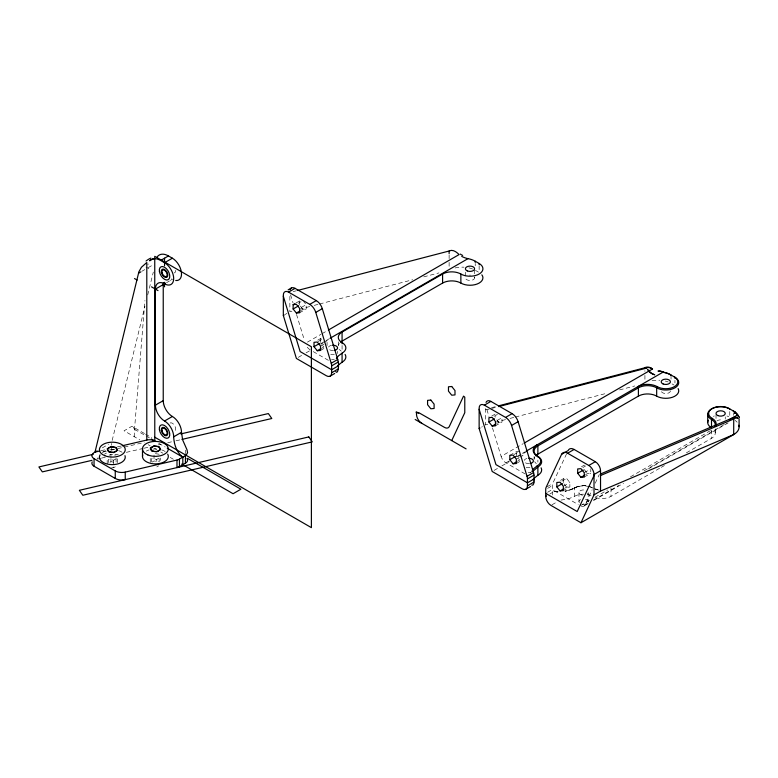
<?xml version="1.0" encoding="UTF-8"?>
<svg xmlns="http://www.w3.org/2000/svg" width="778" height="778" viewBox="0 0 778 778"><rect width="100%" height="100%" fill="white"/><g stroke="black" fill="none" stroke-linecap="round" stroke-linejoin="round"><path stroke-width="0.58" stroke-dasharray="3.89 2.92" d="M534.097 459.438L534.097 456.326M566.559 453.866L552.662 483.566A7.381 4.26 60 0 0 552.244 485.686L552.623 495.022M134.516 436.828L134.516 429.291L144.941 300.502M112.178 440.397L144.932 306.328M147.723 294.901L153.315 272.047M530.771 472.752L530.946 472.246A4.619 2.665 0 0 1 528.272 472.635M581.38 506.264A7.381 4.26 60 0 0 585.075 504.873L592.184 489.693M595.228 483.196L599.284 474.522M531.17 471.75L531.714 470.768M142.043 271.191L144.805 269.596M148.063 267.72L153.441 264.608M166.502 282.696L169.439 281.004M170.411 280.44L170.907 280.158M171.393 279.876L172.376 279.302A12.925 7.459 60 0 0 171.549 278.874M295.922 303.021L299.647 300.872L302.914 300.58M298.246 303.274L301.047 301.66M284.962 314.545L287.004 313.369M301.514 307.329L306.172 304.645L306.172 308.992L299.647 312.756M301.047 310.364L302.914 309.284L306.172 308.992M102.297 447.885L108.55 444.277M97.085 458.436L98.125 457.834M104.378 454.226L106.46 453.02M109.066 455.286L110.943 454.196L116.097 454.994M307.417 342.145L321.013 334.297M322.053 333.694L327.285 330.669M317.735 340.171L320.536 338.556L323.804 338.265M318.202 341.493L321.936 339.344M116.097 458.223L116.097 462.531L110.943 461.733L107.179 463.912L107.179 458.534M108.56 462.579L108.56 459.351L113.705 460.148L117.468 457.97L117.468 464.427M320.653 343.72L324.864 341.289M325.914 340.676L330.125 338.245M298.246 357.365L301.981 355.215M306.065 352.852L310.276 350.421M320.799 344.353L322.899 343.137M323.949 342.534L329.211 339.49M320.536 346.093L324.261 343.934M111.643 467.364L113.705 467.685L116.535 466.051M321.936 348.048L323.804 346.969L321.188 343.72M320.536 350.44L325.194 347.756M159.169 458.553L159.169 461.782L154.025 460.984L150.251 463.163L150.251 456.696M151.632 461.821L151.632 458.592L156.786 459.39L160.55 457.211L160.55 460.45M156.786 466.926L158.663 465.837M491.725 416.074L495.46 413.925L495.46 417.183M494.059 416.318L497.794 414.168M481.592 427.122L482.409 426.645M485.258 425.002L487.787 424.214M497.327 420.383L501.985 417.689L501.985 422.046L495.46 425.809M496.86 423.407L498.717 422.337L501.985 422.046M525.189 473.958L505.933 462.842A7.381 4.26 60 0 1 501.129 456.404L523.215 443.654M509.814 455.373L516.349 451.61L519.607 451.318M514.015 454.546L517.74 452.388M505.933 462.842L509.094 461.023M516.456 456.764L524.878 451.911M494.059 470.418L498.717 467.724M501.878 465.905L509.24 461.655M517.652 456.793L526.074 451.93M516.349 459.146L519.14 457.522M520.074 456.987L522.874 455.373L522.874 457.552M517.74 461.091L519.607 460.012L516.349 455.957L516.349 451.61M516.349 463.494L521.007 460.8M581.429 466.79L584.229 465.166L584.229 468.434M547.07 486.795L552.662 483.566M560.539 480.357L563.34 478.733L566.598 478.441L569.866 482.506L569.866 486.853L563.34 490.626M582.829 467.568L585.62 465.954M547.586 488.38L552.244 485.686M561.94 481.135L566.598 478.441M547.586 492.27L552.244 489.576M584.229 472.703L590.755 468.94M549.793 494.011L552.244 492.591M563.34 486.269L569.866 482.506M585.62 474.658L587.487 473.578L590.755 473.287L590.755 470.029M564.74 488.224L566.598 487.145L569.866 486.853M584.229 477.06L590.755 473.287M585.912 485.803C578.171 484.237 572.326 490.539 565.003 491.375M551.962 504.815L557.058 501.878M580.271 505.768L589.743 500.293M595.014 497.259L607.637 489.965M630.481 476.817L712.152 429.66M585.075 504.873L588.236 503.045M593.497 500.011L618.734 485.443M643.97 470.875L727.051 422.911M728.169 422.872L648.405 468.881M584.307 505.895L587.409 504.105M593.614 500.517L623.596 483.216M595.578 497.609A12.925 7.459 0 0 0 610.983 496.364L660.201 467.948M661.242 467.345L664.383 465.536M686.371 452.835L711.5 438.335A12.925 7.459 0 0 0 713.659 429.437M560.967 500.089L568.193 498.951L574.436 496.364L574.436 488.069A12.925 7.459 0 0 1 592.262 487.825A13.848 7.994 0 0 1 592.058 487.699A11.991 6.924 0 0 0 575.088 487.699L572.841 488.847M575.088 487.699L569.943 489.975L563.982 491.326M572.647 488.934L565.285 491.122M293.18 291.604L296.496 290.739M291.974 311.161L289.863 311.715L289.863 294.872M299.394 309.236L309.975 306.483M314.215 305.375L318.445 304.276M319.505 303.994L412.69 279.749M423.699 276.88L438.948 272.913M491.521 407.682L496.208 406.466M485.666 409.209L486.921 409.646L490.432 408.732M491.608 408.431L497.463 406.904M495.197 422.289L505.788 419.527M510.018 418.428L514.258 417.319M515.318 417.047L606.801 393.24M619.512 389.924L634.76 385.956M100.887 450.734L105.594 449.635M117.371 446.893L120.901 446.076M102.764 452.086L106.314 451.259M111.05 450.161L144.241 442.439M97.347 459.088L100.868 458.271M101.49 458.125L105.565 457.182M114.492 455.101L120.823 453.632M126.328 452.349L143.113 448.439M144.066 448.225L148.987 447.078M158.255 444.919L160.618 444.374M167.717 442.721L174.817 441.068M175.993 440.795L180.729 439.696M558.147 491.55L555.648 491.268L558.721 491.579M557.544 491.725L554.724 491.122A10.377 5.991 60 0 1 552.254 490.393L555.074 491.356M159.169 454.245L154.025 453.448L154.025 460.984M555.463 491.239L554.947 491.142L578.249 504.591M594.061 488.652L599.041 489.868A13.848 7.994 0 0 1 595.18 489.051M590.239 486.834L592.71 488.069M475.465 270.404L478.402 272.106M672.017 383.875L673.972 385.013M313.242 351.598L328.812 360.584M145.943 267.058L148.88 268.75M144.484 433.531L131.91 426.276L124.072 430.798L139.797 439.871M145.535 434.143L151.817 437.771M134.516 429.291L145.019 435.349M146.07 435.952L150.271 438.384M158.663 443.227L165.169 446.98M148.17 444.705L150.28 445.92M154.462 448.342L156.582 449.558M160.754 451.969L162.874 453.195M170.188 457.415L173.368 459.253M584.229 469.523L587.487 473.578M563.992 483.897L566.598 487.145M496.763 419.896L498.717 422.337M303.566 301.397L305.521 303.828M300.298 306.036L302.914 309.284M133.213 427.025L135.819 431.547M486.921 409.646L489.002 416.493M492.464 427.89L501.129 456.404M290.564 294.784L293.024 302.875M296.535 314.438L304.266 339.879M733.693 413.274L733.693 415.345M729.774 411.533L729.774 417.232A12.925 7.459 0 0 0 726.905 415.977M725.252 416.852L725.252 419.109M716.023 414.586L716.023 419.109M715.283 428.911L715.283 433.054M711.5 430.039L711.5 438.335M674.954 380.393L674.954 382.98M671.035 377.097L671.035 379.168M644.923 370.61L644.923 371.427M644.923 375.404L644.923 380.491M610.983 488.069L610.983 496.364M588.187 492.591L588.187 501.635M578.958 492.591L578.958 501.635M563.34 478.733L563.34 483.089M537.88 460.041L537.88 462.122M485.666 408.518L485.666 424.769M479.141 265.745L479.141 271.396M475.222 263.479L475.222 265.745M474.619 269.888L474.619 277.804M465.39 272.144L465.39 277.804M449.12 254.844L449.12 258.666M449.12 262.351L449.12 267.438M342.077 345.442L342.077 351.092M338.294 341.863L338.294 345.257M337.555 351.286L337.555 353.543M327.061 342.32L327.061 345.588M320.536 338.556L320.536 342.904M299.647 300.872L299.647 305.219M185.427 450.102L185.427 453.642M156.786 459.39L156.786 461.549M113.705 460.148L113.705 467.685M111.672 443.421L111.672 445.298M111.672 448.128L111.672 450.015M110.943 454.196L110.943 457.435M110.943 458.505L110.943 461.733M146.264 451.143A12.925 7.459 0 0 1 149.133 449.898M152.751 449.12A12.925 7.459 0 0 1 156.738 448.994M161.678 449.898A12.925 7.459 0 0 1 165.325 451.639M147.898 264.831A18.458 10.659 60 0 1 148.151 263.888M102.404 452.388A12.925 7.459 0 0 1 106.051 450.647M109.679 449.869A12.925 7.459 0 0 1 114.969 449.869M118.596 450.647A12.925 7.459 0 0 1 122.243 452.388M175.624 270.297A4.619 2.665 60 0 1 174.155 272.942M170.061 423.028A4.619 2.665 60 0 1 174.904 426.111A4.619 2.665 60 0 1 174.155 431.207M341.289 351.16A12.925 7.459 0 0 1 339.354 349.351M338.362 345.617A12.925 7.459 0 0 1 339.354 343.419M310.13 349.799A7.381 4.26 60 0 1 306.094 345.267M455.072 267.963A18.458 10.659 0 0 1 464.009 267.194M468.91 267.875A18.458 10.659 0 0 1 472.829 269.1M474.522 277.26A4.619 2.665 0 0 1 470 280.469A4.619 2.665 0 0 1 465.487 277.26M469.523 275.149A4.619 2.665 0 0 1 470.476 275.149M333.412 350.538A4.619 2.665 0 0 1 328.705 348.952M328.54 347.085A4.619 2.665 0 0 1 331.535 345.354M334.336 359.475A4.619 2.665 0 0 1 331.535 359.475M330.699 354.603A4.619 2.665 0 0 1 334.336 354.398M713.319 416.356A12.925 7.459 0 0 1 714.369 415.977M574.436 496.364A12.925 7.459 0 0 1 583.568 494.176M587.312 494.497A12.925 7.459 0 0 1 591.786 495.878M735.074 420.383A18.458 10.659 0 0 1 737.136 422.24M716.839 420.995A4.619 2.665 0 0 1 722.879 420.178M588.09 493.145A4.619 2.665 0 0 1 587.371 494.108M582.625 495.207A4.619 2.665 0 0 1 579.172 491.784A4.619 2.665 0 0 1 585.406 490.15M585.406 499.194A4.619 2.665 0 0 1 587.974 502.442A4.619 2.665 0 0 1 582.625 504.251M579.338 502.695A4.619 2.665 0 0 1 581.74 499.194M599.196 490.101A12.925 7.459 0 0 1 595.578 489.323M536.373 463.659A12.925 7.459 0 0 1 534.71 461.694M534.165 458.66A12.925 7.459 0 0 1 534.71 457.172M652.071 380.753A18.458 10.659 0 0 1 659.812 380.248M665.248 381.055A18.458 10.659 0 0 1 668.185 381.969M670.432 390.848A4.619 2.665 0 0 1 665.812 393.512A4.619 2.665 0 0 1 661.193 390.848M529.225 463.591A4.619 2.665 0 0 1 524.284 461.617A4.619 2.665 0 0 1 526.91 458.495M526.132 467.792A4.619 2.665 0 0 1 530.149 467.442M575.36 487.592L574.436 488.069L576.654 486.989L575.36 487.592"/><path stroke-width="1.17" d="M531.763 485.151C534.875 486.269 534.048 477.731 533.971 475.134A7.381 4.26 60 0 0 533.552 472.528L518.099 421.695A9.229 5.329 60 0 0 512.099 413.643L490.889 401.399A7.381 4.26 60 0 0 486.036 402.411M290.058 289.824A7.381 4.26 60 0 1 295.076 288.356L316.286 300.6A9.229 5.329 60 0 1 322.296 308.652L337.74 359.485A7.381 4.26 60 0 1 338.158 362.081C339.091 362.84 338.469 375.239 335.717 371.66M99.71 451.007L95.004 452.096L138.902 271.736L141.421 267.272L146.799 262.497L146.799 440.047L122.078 445.804M451.726 440.591L464.777 412.71L464.777 397.15L463.523 396.138L449.314 426.49A7.381 4.26 60 0 1 444.51 427.385L418.895 412.729A10.377 5.991 60 0 1 416.493 412.009L416.483 414.217M580.962 522.738L594.013 494.857L600.538 491.083L600.538 470.739A7.381 4.26 60 0 0 595.326 461.694L574.115 449.451A9.229 5.329 60 0 0 568.105 450.569L561.58 454.333L546.137 487.329A7.381 4.26 60 0 0 545.718 489.45L545.718 496.364A7.381 4.26 60 0 0 550.941 505.408L580.962 522.738L733.693 434.562A18.458 10.659 0 0 0 738.828 425.216M594.013 475.611L577.198 511.525L545.718 493.349M674.293 376.912A12.001 6.924 0 0 1 674.293 386.705A12.001 6.924 0 0 1 657.332 386.705L656.671 387.833L656.671 396.128A12.925 7.459 0 0 0 672.532 397.227A12.925 7.459 0 0 0 678.124 388.592M738.215 415.471A18.458 10.659 0 0 0 733.693 411.202L729.122 408.557A12.001 6.924 0 0 0 712.152 408.557A12.001 6.924 0 0 0 712.152 418.36L711.5 419.488L711.5 427.258M336.359 358.609L338.469 355.838L342.077 353.163A12.925 7.459 0 0 0 342.077 342.612A12.925 7.459 0 0 1 342.077 332.06L442.594 274.031A12.925 7.459 0 0 1 460.868 274.031A12.925 7.459 0 0 0 479.141 274.031A12.925 7.459 0 0 0 479.141 263.479L475.222 261.223A18.458 10.659 0 0 0 468.006 258.646A10.24 4.435 18.2 0 1 461.714 256.38M532.716 471.487L537.88 466.965A12.925 7.459 0 0 0 537.88 456.423A12.925 7.459 0 0 1 537.88 445.872L537.228 444.734L536.46 445.22A13.848 7.994 0 0 0 537.228 456.044A11.991 6.924 0 0 1 537.228 465.837L537.88 466.965L537.88 475.261L533.407 478.859M532.59 469.572L537.228 465.837M338.07 365.281L342.077 362.208A12.925 7.459 0 0 0 345.111 354.428M97.085 450.9L94.05 452.65A7.381 4.26 0 0 0 94.05 458.68L115.261 470.923A9.229 5.329 0 0 0 125.239 472.1L176.985 460.061A7.381 4.26 0 0 0 179.446 459.117L186.146 455.179L187.576 452.699L187.012 449.801L182.645 439.92L181.507 432.305A12.925 7.459 60 0 0 172.376 416.473A12.925 7.459 60 0 1 163.234 400.651L163.234 284.583A12.925 7.459 60 0 1 163.39 282.754M138.737 273.107L140.944 271.823M149.843 260.815A18.458 10.659 60 0 1 160.628 260.465L168.456 255.943L172.376 258.199A12.925 7.459 60 0 1 181.352 271.96A12.925 7.459 60 0 1 175.74 280.508M160.628 260.465L164.537 262.721L172.376 258.199M182.82 464.709L182.82 457.172C176.674 452.495 173.961 444.316 173.679 436.828A12.925 7.459 60 0 0 164.537 420.995A12.925 7.459 60 0 1 155.406 405.173L155.406 289.105L163.234 284.583M155.406 289.105A12.925 7.459 60 0 1 164.537 283.824L165.519 283.26M288.123 289.873L291.39 287.986M338.158 368.996L331.632 372.759A7.381 4.26 60 0 1 326.41 375.774L296.389 358.444L283.328 315.479L283.328 295.134A7.381 4.26 60 0 1 288.55 292.12L295.076 288.356M293.121 304.645L296.389 304.354L299.647 308.409L299.647 312.756L296.389 313.048L293.121 308.992L293.121 304.645L294.988 303.566M293.121 308.992L298.713 305.764M283.328 315.479L284.145 315.012M288.55 292.12L309.761 304.363L316.286 300.6M296.389 313.048L300.114 310.899M331.632 372.759L331.632 365.854A7.381 4.26 60 0 0 331.214 363.248L315.771 312.416L322.296 308.652M155.406 405.173L163.234 400.651M164.537 420.995L172.376 416.473M328.335 330.066L459.078 254.581C456.628 252.033 452.738 249.038 449.12 251.012L297.604 290.457M314.011 346.677L314.011 342.32L317.268 342.028L320.536 346.093L320.536 350.44L317.268 350.732L314.011 346.677L319.602 343.448M330.125 338.245L468.006 258.646M317.268 350.732L321.003 348.583M173.679 436.828L181.507 432.305M340.56 342.155A12.925 7.459 0 0 1 342.077 341.104L442.594 283.075A12.925 7.459 0 0 1 460.868 283.075A12.925 7.459 0 0 0 477.264 283.97A12.925 7.459 0 0 0 481.864 274.838M331.214 363.248L337.74 359.485M331.632 365.854L338.158 362.081M330.105 376.144L334.696 373.489M176.985 460.061L176.985 467.597A7.381 4.26 0 0 0 179.446 466.654L185.427 463.202A7.381 4.26 0 0 0 186.983 458.495M533.971 482.039L527.445 485.812A7.381 4.26 60 0 1 522.223 488.827L492.192 471.487L479.141 428.532L479.141 408.187A7.381 4.26 60 0 1 484.363 405.173L490.889 401.399M488.934 422.046L488.934 417.689L492.192 417.397L495.46 421.462L495.46 425.809L492.192 426.101L488.934 422.046L494.526 418.807M479.141 428.532L479.958 428.065M484.363 405.173L505.574 417.416L512.099 413.643M492.192 426.101L495.926 423.952M527.445 485.812L527.445 478.898A7.381 4.26 60 0 0 527.027 476.301L511.574 425.469L518.099 421.695M524.265 443.042L652.557 368.976L651.643 368.422M509.814 459.72L509.814 455.373L513.081 455.081L516.349 459.146L516.349 463.494L513.081 463.785L509.814 459.72L515.415 456.491M525.928 451.298L663.08 372.117A17.534 10.124 0 0 1 670.383 374.646L674.954 377.281A12.925 7.459 0 0 1 674.954 387.833A12.925 7.459 0 0 1 656.671 387.833A12.925 7.459 0 0 0 638.398 387.833L537.88 445.872L537.88 454.158A12.925 7.459 0 0 0 535.721 455.811M513.081 463.785L516.816 461.636M537.88 454.158L638.398 396.128A12.925 7.459 0 0 1 656.671 396.128M527.027 476.301L533.552 472.528M561.58 454.333A9.229 5.329 60 0 1 567.59 453.214L574.115 449.451M527.445 478.898L533.971 475.134M533.971 479.024L527.445 482.798L495.956 464.622L479.141 409.286M525.909 489.197L530.499 486.542M567.59 453.214L588.79 465.458L595.326 461.694M577.694 473.287L577.694 468.94L580.962 468.648L584.229 472.703L584.229 477.06L580.962 477.352L577.694 473.287L583.296 470.058M556.815 486.853L556.815 482.506L560.072 482.214L563.34 486.269L563.34 490.626L560.072 490.918L556.815 486.853L562.406 483.624M545.718 496.364L546.535 495.887M580.962 477.352L584.696 475.193M560.072 490.918L563.807 488.759M594.013 494.857L594.013 474.502L600.538 470.739M729.258 419.75L737.418 415.034L738.303 415.637M600.402 474.045L732.409 418.01M600.538 475.523L733.722 418.992L733.693 434.562L600.538 491.083M498.552 405.853L644.952 367.751M498.63 406.602L646.148 368.208M93.302 454.284L38.9 466.946L42.352 471.886L92.028 460.333M180.827 433.92L268.352 413.565L271.794 418.506L181.916 439.414M659.618 371.417L658.052 371.018M659.18 371.359L658.402 371.125M649.377 367.372L649.504 367.42A15.842 12.088 -86.6 0 1 651.419 368.295M736.513 417.446L737.982 418.263M537.228 456.044L537.88 456.939M415.18 419.488L466.09 448.887M151.486 286.839L158.012 290.612M134.516 278.553L137.132 280.061M154.754 437.197L311.394 527.64L311.394 346.755L154.754 256.322L154.783 440.99A7.381 4.26 0 0 0 146.799 440.047M187.459 458.339L240.908 489.206L233.079 493.729L181.721 464.077M151.321 438.986L155.512 441.408M167.241 448.177L182.82 457.172M92.232 461.908A7.381 4.26 0 0 0 94.05 466.216L115.261 478.46A9.229 5.329 0 0 0 125.239 479.637L125.239 472.1M533.28 479.316L533.971 479.783M337.467 365.514L338.158 365.981L331.632 369.745L300.143 351.568L283.328 296.233M739.09 418.953L739.09 426.723M733.693 411.202L733.693 411.718M729.774 409.452L729.774 408.936A12.925 7.459 0 0 0 711.5 408.936A12.925 7.459 0 0 0 711.5 419.488A12.925 7.459 0 0 1 715.011 426.295M707.717 414.217L707.717 422.503M674.954 377.281L674.954 378.322M671.035 376.056L671.035 375.025A18.458 10.659 0 0 0 663.634 372.409M644.923 367.761L644.923 368.577M638.398 396.128L638.398 387.833L637.746 386.705L638.592 386.258A13.848 7.994 0 0 1 657.332 386.705M479.141 263.479L479.141 264.608M475.222 261.223L475.222 262.351M460.868 274.031L460.868 283.075M449.12 251.012L449.12 253.57M442.594 274.031L442.594 283.075M342.077 332.06L342.077 341.104M342.077 342.612L342.077 343.75M342.077 353.163L342.077 362.208M185.427 455.665L185.427 463.202M179.446 459.117L179.446 466.654M164.537 258.199L164.537 265.736M164.537 282.317L164.537 286.839M142.481 448.887L142.481 456.423M115.261 470.923L115.261 478.46M94.05 458.68L94.05 466.216M167.717 454.158A12.925 7.459 0 0 1 156.057 463.873A12.925 7.459 0 0 1 142.753 454.887M164.537 262.721A12.925 7.459 60 0 1 173.679 278.553A12.925 7.459 60 0 1 164.537 283.824M124.976 455.645A12.925 7.459 0 0 1 111.672 464.622A12.925 7.459 0 0 1 100.012 454.906M157.195 256.896A18.458 10.659 60 0 1 168.456 255.943M146.079 261.009A9.89 3.754 -40.5 0 1 150.864 258.111M149.687 260.581A10.24 5.018 -43.5 0 1 154.793 258.666M309.761 304.363A9.229 5.329 60 0 1 315.771 312.416M462.667 255.408A9.89 5.31 14.6 0 1 460.275 254.066M332.459 345.238A4.619 2.665 0 0 1 337.458 347.348A4.619 2.665 0 0 1 334.336 350.431M418.661 413.147A8.811 3.851 -10.5 0 1 416.026 412.116M421.705 423.261A7.381 4.26 60 0 1 416.483 414.47M710.713 427.287A12.925 7.459 0 0 1 708.32 420.237M588.79 465.458A7.381 4.26 60 0 1 594.013 474.502M733.732 418.943A9.531 2.772 -42.4 0 1 736.931 417.99L737.038 417.951A15.842 4.61 -42.4 0 1 737.894 418.224M734.432 411.825A14.879 3.919 80.6 0 1 734.413 413.497M739.217 416.541A11.466 1.867 48.8 0 1 739.324 417.757M733.041 410.823A17.534 10.124 0 0 1 737.418 415.034M738.04 415.637A9.919 2.023 49.3 0 1 738.059 416.804M712.152 418.36A13.848 7.994 0 0 1 715.76 426.033M734.977 411.766A15.628 3.423 78.7 0 1 735.074 413.186M736.426 417.387A15.346 4.678 -43.1 0 0 735.628 417.066A8.947 2.733 -43.1 0 0 732.487 417.912M541.118 467.831A12.925 7.459 0 0 1 537.88 475.261M505.574 417.416A9.229 5.329 60 0 1 511.574 425.469M644.894 367.654A9.531 7.274 -86.6 0 1 649.358 367.43M648.667 369.958A14.879 9.151 -9 0 0 654.775 374.792A15.628 9.667 -5 0 1 647.422 369.365M528.748 458.281A4.619 2.665 0 0 1 533.309 460.527A4.619 2.665 0 0 1 530.149 463.484M663.119 371.884A11.466 2.811 14.5 0 1 659.579 371.009M662.914 371.719A9.919 2.363 12 0 1 659.929 371.087M652.343 368.84A15.346 11.621 -85.1 0 0 650.534 367.936A8.947 6.769 -85.1 0 0 646.148 368.062M533.951 479.832A10.377 5.991 60 0 1 533.193 479.267M110.943 446.66L107.179 448.838L108.56 451.814L113.705 452.611L117.468 450.433L116.097 447.457L110.943 446.66M154.025 445.911L150.251 448.089L151.632 451.055L156.786 451.853L160.55 449.674L159.169 446.708L154.025 445.911M308.817 436.925L79.366 490.305L82.818 495.255L312.27 441.865L308.817 436.925M451.726 386.501L448.468 386.792L448.468 391.139L451.726 395.205L454.994 394.913L454.994 390.556L451.726 386.501M430.837 400.067L427.579 400.359L427.579 404.706L430.837 408.771L434.105 408.479L434.105 404.122L430.837 400.067M161.98 430.642A3.696 2.13 60 0 0 166.249 434.814A3.696 2.13 60 0 0 165.393 429.193A3.696 2.13 60 0 0 161.98 430.642M161.98 272.368A3.696 2.13 60 0 0 166.249 276.54A3.696 2.13 60 0 0 165.393 270.919A3.696 2.13 60 0 0 161.98 272.368M159.412 271.454A7.381 4.26 60 0 0 167.96 279.808A7.381 4.26 60 0 0 166.249 268.566A7.381 4.26 60 0 0 159.412 271.454M159.412 429.728A7.381 4.26 60 0 0 167.96 438.082A7.381 4.26 60 0 0 166.249 426.84A7.381 4.26 60 0 0 159.412 429.728M147.82 454.926A12.925 7.459 0 0 0 168.252 449.655A12.925 7.459 0 0 0 150.135 442.069A12.925 7.459 0 0 0 147.82 454.926M104.738 455.675A12.925 7.459 0 0 0 125.18 450.404A12.925 7.459 0 0 0 107.053 442.828A12.925 7.459 0 0 0 104.738 455.675M161.338 272.135A4.619 2.665 60 0 0 166.677 277.357A4.619 2.665 60 0 0 165.607 270.336A4.619 2.665 60 0 0 161.338 272.135M161.338 430.409A4.619 2.665 60 0 0 166.677 435.631A4.619 2.665 60 0 0 165.607 428.6A4.619 2.665 60 0 0 161.338 430.409M109.737 451.843A4.619 2.665 0 0 0 116.933 449.83A4.619 2.665 0 0 0 110.311 447.243A4.619 2.665 0 0 0 109.737 451.843M152.819 451.084A4.619 2.665 0 0 0 160.005 449.071A4.619 2.665 0 0 0 153.383 446.484A4.619 2.665 0 0 0 152.819 451.084M467.296 270.919A4.619 2.665 0 0 0 474.59 269.032A4.619 2.665 0 0 0 468.123 266.329A4.619 2.665 0 0 0 467.296 270.919M717.929 415.617A4.619 2.665 0 0 0 725.232 413.731A4.619 2.665 0 0 0 718.755 411.027A4.619 2.665 0 0 0 717.929 415.617M663.109 383.962A4.619 2.665 0 0 0 670.403 382.086A4.619 2.665 0 0 0 663.926 379.372A4.619 2.665 0 0 0 663.109 383.962"/></g></svg>
